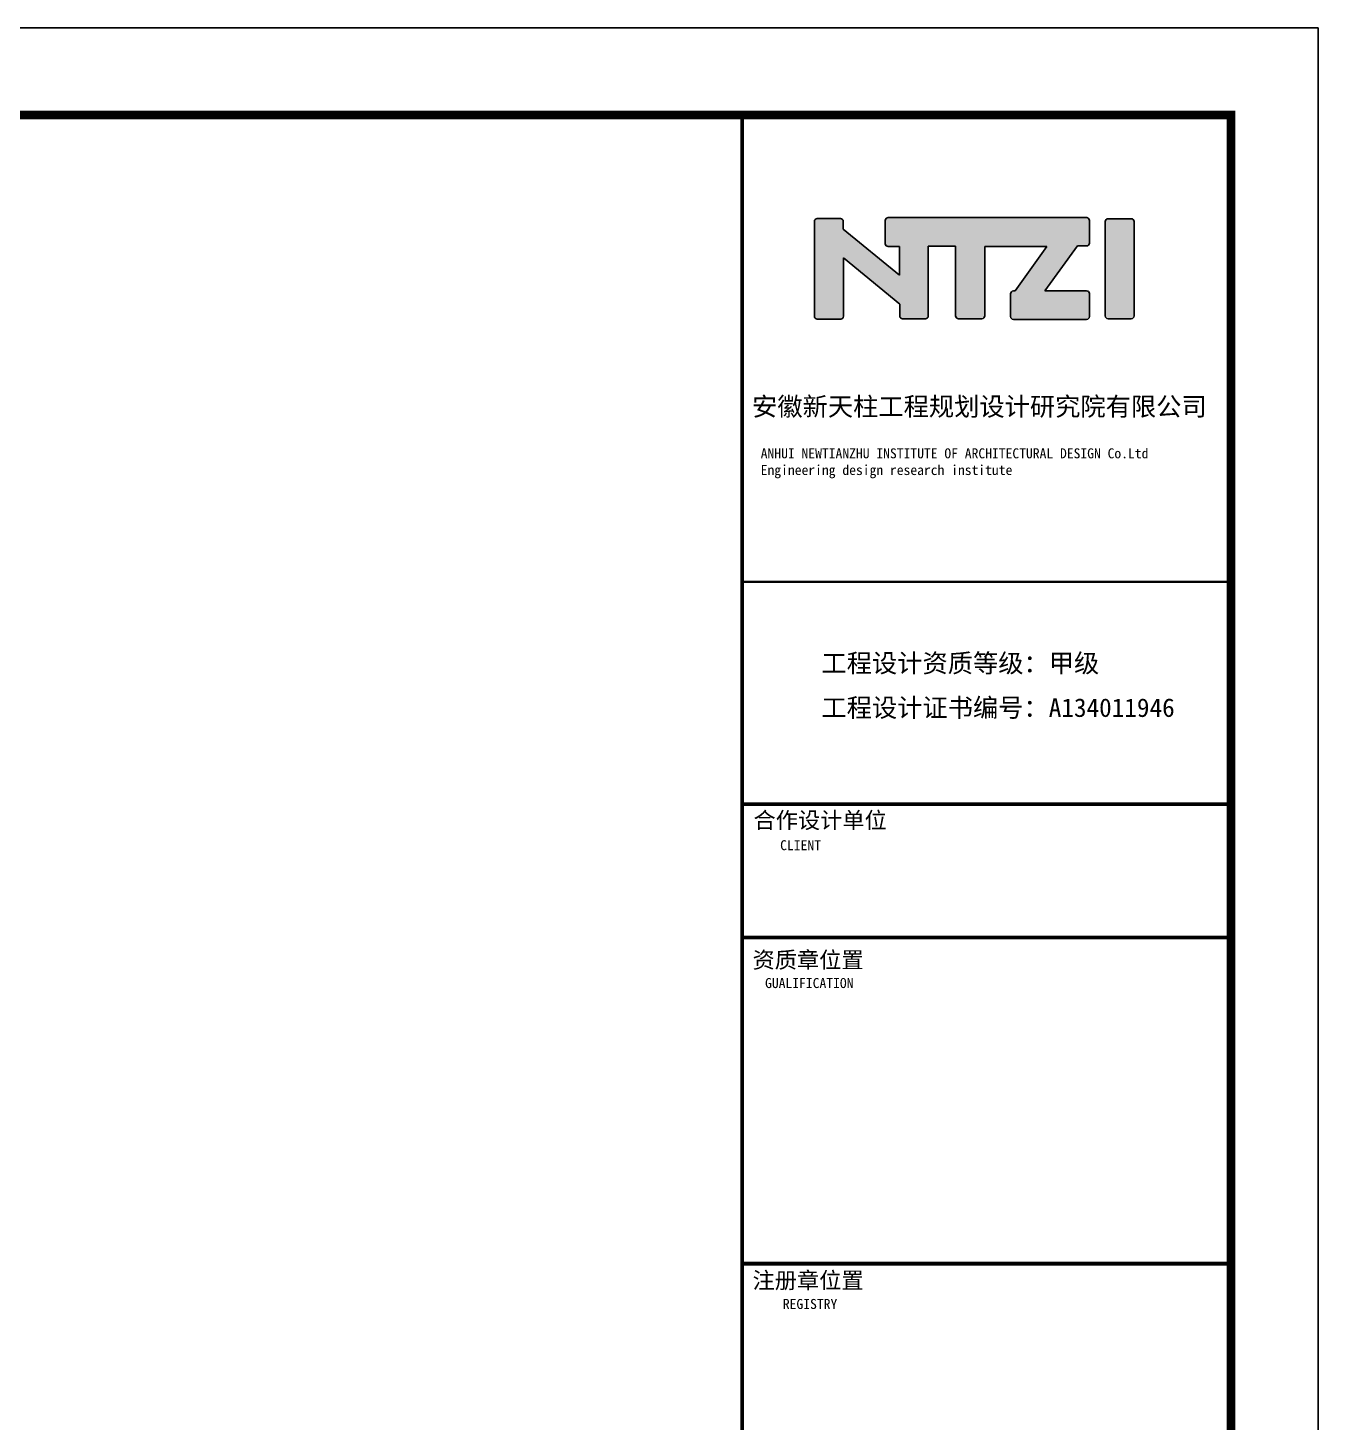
# Model space of a CAD drawing. Extents: x 32177600 to 32582346, y -189249 to 154687.
# Drawn here: x 32454922 to 32484537, y 36058 to 68042 of the extents above; entities that cross this region are included whole.
import ezdxf

# ---------------------------------------------------------------- set-up
doc = ezdxf.new("R2010")
doc.units = 0
doc.header["$LTSCALE"] = 1000
doc.header["$MEASUREMENT"] = 0
doc.layers.get('0').update_dxf_attribs({"linetype": 'CONTINUOUS'})
doc.layers.add('PUB_TEXT', color=7, linetype='CONTINUOUS')
doc.layers.add('PUB_TITLE', color=4, linetype='CONTINUOUS')
doc.styles.add('TQ', font='')
doc.styles.get('TQ').set_extended_font_data('SimSun')

# ---------------------------------------------------------------- blocks, each defined once
blk = doc.blocks.new('tk')
h = blk.add_hatch(color=256)
h.paths.add_polyline_path([(31009895, -54327), (31010541, -54856), (31010541, -54993, 0.414214), (31010573, -55025), (31010836, -55025, 0.414214), (31010868, -54993), (31010868, -54194), (31011182, -54194), (31011182, -54992, 0.414214), (31011214, -55024), (31011484, -55024, 0.414214), (31011516, -54992), (31011516, -54195), (31012229, -54195), (31011867, -54706), (31011845, -54706, 0.414214), (31011813, -54738), (31011813, -55000, 0.414214), (31011845, -55032), (31012685, -55032, 0.414214), (31012717, -55000), (31012717, -54736, 0.414214), (31012685, -54704), (31012205, -54704), (31012579, -54190), (31012686, -54190, 0.414214), (31012718, -54158), (31012718, -53897, 0.414214), (31012686, -53865), (31010407, -53865, 0.414214), (31010375, -53897), (31010375, -54164, 0.414214), (31010407, -54196), (31010538, -54196), (31010538, -54524), (31009893, -53997), (31009893, -53908, 0.41489), (31009861, -53876), (31009593, -53876, 0.414214), (31009561, -53908), (31009561, -54996, 0.414214), (31009593, -55028), (31009863, -55028, 0.414214), (31009895, -54996)])
h.paths.add_polyline_path([(31012899, -54993, 0.414214), (31012931, -55025), (31013198, -55025, 0.414214), (31013230, -54993), (31013230, -53909, 0.414214), (31013198, -53877), (31012931, -53877, 0.414214), (31012899, -53909)])
for p, q in [((31009593, -53876), (31009861, -53876)), ((31010407, -53865), (31012686, -53865)), ((31012931, -53877), (31013198, -53877)), ((31009561, -54996), (31009561, -53908)), ((31009893, -53908), (31009893, -53997)), ((31009893, -53997), (31010538, -54524)), ((31010375, -54164), (31010375, -53897)), ((31012718, -53897), (31012718, -54158)), ((31012899, -54993), (31012899, -53909)), ((31013230, -53909), (31013230, -54993)), ((31010538, -54196), (31010407, -54196)), ((31010538, -54524), (31010538, -54196)), ((31011182, -54194), (31010868, -54194)), ((31010868, -54194), (31010868, -54993)), ((31011182, -54992), (31011182, -54194)), ((31012229, -54195), (31011516, -54195)), ((31011516, -54195), (31011516, -54992)), ((31011867, -54706), (31012229, -54195)), ((31012579, -54190), (31012205, -54704)), ((31012686, -54190), (31012579, -54190)), ((31010541, -54856), (31009895, -54327)), ((31009895, -54327), (31009895, -54996)), ((31011813, -55000), (31011813, -54738)), ((31011845, -54706), (31011867, -54706)), ((31012205, -54704), (31012685, -54704)), ((31012717, -54736), (31012717, -55000)), ((31010541, -54993), (31010541, -54856)), ((31009863, -55028), (31009593, -55028)), ((31010836, -55025), (31010573, -55025)), ((31011484, -55024), (31011214, -55024)), ((31012685, -55032), (31011845, -55032)), ((31013198, -55025), (31012931, -55025))]:
    blk.add_line(p, q)
for centre, start, end in [((31009593, -53908), 90, 180), ((31009861, -53908), 359.8676, 90), ((31010407, -53897), 90, 180), ((31012686, -53897), 0, 90), ((31012931, -53909), 90, 180), ((31013198, -53909), 0, 90), ((31010407, -54164), 180, 270), ((31012686, -54158), 270, 0), ((31011845, -54738), 90, 180), ((31012685, -54736), 0, 90), ((31009593, -54996), 180, 270), ((31009863, -54996), 270, 0), ((31010573, -54993), 180, 270), ((31010836, -54993), 270, 0), ((31011214, -54992), 180, 270), ((31011484, -54992), 270, 0), ((31011845, -55000), 180, 270), ((31012685, -55000), 270, 0), ((31012931, -54993), 180, 270), ((31013198, -54993), 270, 0)]:
    blk.add_arc(centre, 32, start, end)
at = {"layer": 'PUB_TEXT'}
for q in [(31013606, -52688), (31014342, -53218)]:
    blk.add_line((31014342, -52688), q, dxfattribs=at)
at = {"layer": 'PUB_TITLE'}
blk.add_line((31014342, -52688), (31008732, -52688), dxfattribs=at)
at = {"layer": 'PUB_TITLE', "lineweight": 40}
blk.add_line((31008730, -62123), (31014340, -62123), dxfattribs=at)
for points, const_width in [([(31008732, -52688), (31008732, -92688)], 42.5), ([(31008732, -58043), (31014342, -58043)], 25.5), ([(31008732, -60593), (31014342, -60593)], 42.5), ([(31008732, -62123), (31014342, -62123)], 42.5), ([(31008730, -65863), (31014340, -65863)], 42.5)]:
    blk.add_lwpolyline(points, dxfattribs=dict(at, const_width=const_width))
at = {"layer": 'PUB_TEXT', "char_height": 212.5, "attachment_point": 1, "style": 'TQ'}
for s, insert in [('安徽新天柱工程规划设计研究院有限公司 ', (31008846, -55925)), ('工程设计资质等级：甲级 ', (31009642, -58869)), ('工程设计证书编号：{\\C0;A134011946} ', (31009642, -59379))]:
    blk.add_mtext(s, dxfattribs=dict(at, insert=insert))
at = {"layer": 'PUB_TEXT', "attachment_point": 1, "style": 'TQ'}
for s, insert, char_height, width in [('ANHUI NEWTIANZHU INSTITUTE OF ARCHITECTURAL DESIGN Co.Ltd\\PEngineering design research institute', (31008945, -56511), 114.75, 5257.35), ('合作设计单位', (31008862, -60683), 187, 1749.26), ('CLIENT', (31009168, -61006), 114.8, 2399.55), ('资质章位置', (31008851, -62285), 187, 2125), ('GUALIFICATION', (31008995, -62587), 114.75, 2680.9), ('注册章位置', (31008851, -65960), 187, 1530), ('REGISTRY', (31009199, -66268), 114.8, 2399.55)]:
    blk.add_mtext(s, dxfattribs=dict(at, insert=insert, char_height=char_height, width=width))

msp = doc.modelspace()

# ---------------------------------------------------------------- linework, layer by layer
at = {"layer": 'PUB_TITLE', "elevation": 0}
msp.add_lwpolyline([(32335936.7, -15958.1), (32484536.7, -15958.1), (32484536.7, 68041.9), (32335936.7, 68041.9)], close=True, dxfattribs=at)
at = {"layer": 'PUB_TITLE', "const_width": 200, "elevation": 0}
msp.add_lwpolyline([(32340936.7, -13958.1), (32482536.7, -13958.1), (32482536.7, 66041.9), (32340936.7, 66041.9)], close=True, dxfattribs=at)

# ---------------------------------------------------------------- block references
at = {"xscale": 2, "yscale": 2, "zscale": 2}
msp.add_blockref('tk', (-29546147.6, 171418.8, 0), dxfattribs=at)
msp.add_blockref('tk', (-29546147.6, 171418.8, 0), dxfattribs=at)

doc.saveas('drawing.dxf')
